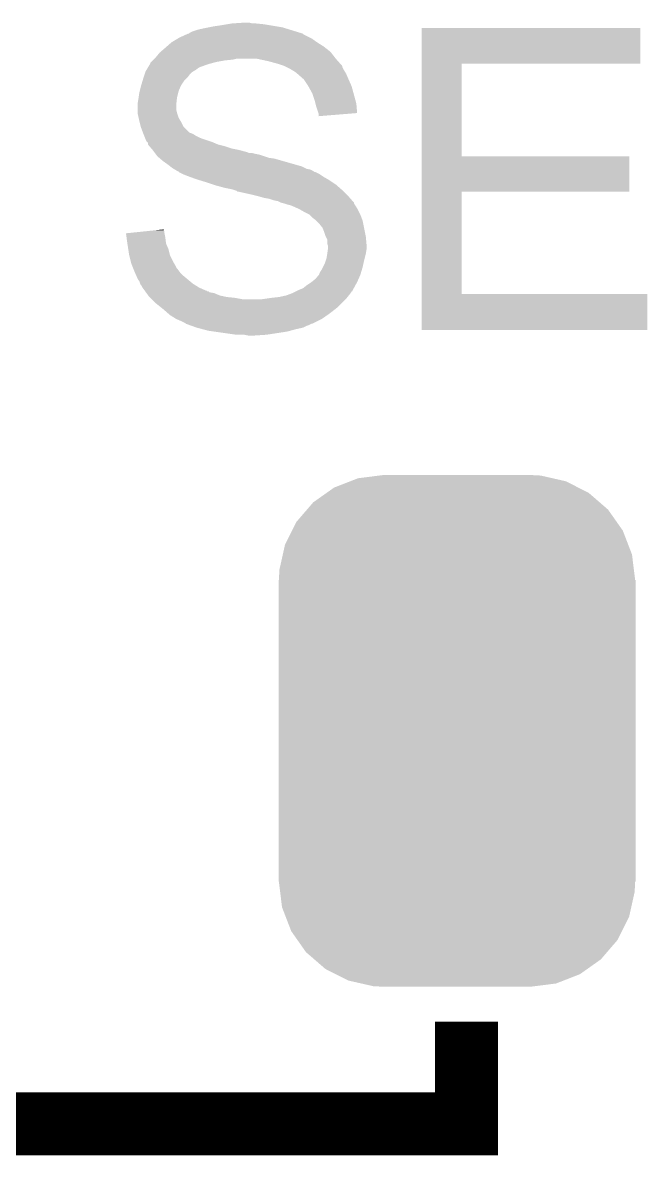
# Model space of a CAD drawing. Extents: x -1.3 to 24.2, y -3.9 to 39.2.
# Drawn here: x 15.323 to 17.341, y 6.248 to 9.909 of the extents above; entities that cross this region are included whole.
import ezdxf

# ---------------------------------------------------------------- set-up
doc = ezdxf.new("R2010")
doc.units = 0
doc.layers.get('0').update_dxf_attribs({"linetype": 'CONTINUOUS'})
doc.layers.add('6DOF_IMU_14_CLICK_V100_GTO', color=14, linetype='CONTINUOUS')
doc.layers.add('6DOF_IMU_14_CLICK_V100_GTS', color=12, linetype='CONTINUOUS')

# ---------------------------------------------------------------- blocks, each defined once
blk = doc.blocks.new('CUSTOM_57')
for points in [[(-0.396894, 0.786286), (-0.344522, 0.80667), (0.391508, 0.786286), (0.351232, 0.80667)], [(-0.344522, 0.80667), (-0.319682, 0.816338), (0.351232, 0.80667), (0.308712, 0.816338)], [(-0.319682, 0.816338), (-0.251122, 0.82504), (0.308712, 0.816338), (0.27044, 0.82504)], [(-0.251122, 0.82504), (-0.23749, 0.82677), (0.27044, 0.82504), (0.23749, 0.82677)], [(-0.464512, 0.738408), (-0.420946, 0.769256), (0.460796, 0.738408), (0.425156, 0.769256)], [(-0.420946, 0.769256), (-0.396894, 0.786286), (0.425156, 0.769256), (0.391508, 0.786286)], [(-0.484594, 0.715032), (-0.464512, 0.738408), (0.4878, 0.715032), (0.460796, 0.738408)], [(-0.5185, 0.67556), (-0.484594, 0.715032), (0.515528, 0.67556), (0.4878, 0.715032)], [(-0.532704, 0.647234), (-0.5185, 0.67556), (0.535424, 0.647234), (0.515528, 0.67556)], [(-0.555636, 0.601496), (-0.532704, 0.647234), (0.55303, 0.601496), (0.535424, 0.647234)], [(-0.562694, 0.569912), (-0.555636, 0.601496), (0.565186, 0.569912), (0.55303, 0.601496)], [(-0.573704, 0.520636), (-0.562694, 0.569912), (0.571254, 0.520636), (0.565186, 0.569912)], [(-0.57531, 0.48768), (-0.573704, 0.520636), (0.57531, 0.48768), (0.571254, 0.520636)], [(-0.57658, -0.48768), (-0.57658, 0.48768), (0.57658, -0.48768), (0.57658, 0.48768)], [(-0.571252, -0.520636), (-0.57531, -0.48768), (0.573704, -0.520636), (0.57531, -0.48768)], [(-0.565186, -0.569912), (-0.571252, -0.520636), (0.562692, -0.569912), (0.573704, -0.520636)], [(-0.553028, -0.601496), (-0.565186, -0.569912), (0.555636, -0.601496), (0.562692, -0.569912)], [(-0.535424, -0.647234), (-0.553028, -0.601496), (0.532702, -0.647234), (0.555636, -0.601496)], [(-0.515526, -0.67556), (-0.535424, -0.647234), (0.5185, -0.67556), (0.532702, -0.647234)], [(-0.4878, -0.715032), (-0.515526, -0.67556), (0.484592, -0.715032), (0.5185, -0.67556)], [(-0.460794, -0.738408), (-0.4878, -0.715032), (0.464512, -0.738408), (0.484592, -0.715032)], [(-0.425156, -0.769256), (-0.460794, -0.738408), (0.420944, -0.769256), (0.464512, -0.738408)], [(-0.391506, -0.786286), (-0.425156, -0.769256), (0.396894, -0.786286), (0.420944, -0.769256)], [(-0.351232, -0.80667), (-0.391506, -0.786286), (0.34452, -0.80667), (0.396894, -0.786286)], [(-0.30871, -0.816338), (-0.351232, -0.80667), (0.319682, -0.816338), (0.34452, -0.80667)], [(-0.27044, -0.82504), (-0.30871, -0.816338), (0.25112, -0.82504), (0.319682, -0.816338)], [(-0.23749, -0.82677), (-0.27044, -0.82504), (0.23749, -0.82677), (0.25112, -0.82504)]]:
    blk.add_solid(points)

msp = doc.modelspace()

# ---------------------------------------------------------------- linework, layer by layer
at = {"layer": '6DOF_IMU_14_CLICK_V100_GTO', "const_width": 0.2032}
msp.add_lwpolyline([(14.97838, 6.35), (16.75638, 6.35), (16.75638, 6.6802)], dxfattribs=at)
at = {"layer": '6DOF_IMU_14_CLICK_V100_GTO'}
for points in [[(15.872462, 9.8806), (15.887702, 9.88568), (16.203288, 9.8806), (16.186782, 9.88568)], [(15.887702, 9.88568), (15.91056, 9.89076), (16.186782, 9.88568), (16.170276, 9.89076)], [(15.91056, 9.89076), (15.92326, 9.8933), (16.170276, 9.89076), (16.162022, 9.8933)], [(15.92326, 9.8933), (15.93596, 9.89584), (16.162022, 9.8933), (16.146782, 9.89584)], [(15.93596, 9.89584), (15.96898, 9.90092), (16.146782, 9.89584), (16.116302, 9.90092)], [(15.96898, 9.90092), (15.984218, 9.90346), (16.116302, 9.90092), (16.10106, 9.90346)], [(15.984218, 9.90346), (15.999458, 9.906), (16.10106, 9.90346), (16.07566, 9.906)], [(15.999458, 9.906), (16.037558, 9.90854), (16.065502, 9.906), (16.055342, 9.90854)], [(16.61162, 9.77646), (16.611622, 9.890736), (17.317696, 9.77646), (17.31772, 9.890736)], [(16.611622, 9.890736), (16.611624, 9.89076), (17.31772, 9.890736), (16.611624, 9.89076)], [(15.803882, 9.845042), (15.825044, 9.857738), (16.273778, 9.845042), (16.255998, 9.857738)], [(15.825044, 9.857738), (15.829282, 9.86028), (16.255998, 9.857738), (16.250916, 9.86028)], [(15.829282, 9.86028), (15.85163, 9.870438), (16.250916, 9.86028), (16.230604, 9.870438)], [(15.85163, 9.870438), (15.857214, 9.872976), (16.230604, 9.870438), (16.22806, 9.872976)], [(15.857214, 9.872976), (15.857224, 9.87298), (16.22806, 9.872976), (16.228048, 9.87298)], [(15.857224, 9.87298), (15.859766, 9.872986), (16.228048, 9.87298), (16.228028, 9.872986)], [(15.859766, 9.872986), (15.862304, 9.875522), (16.228028, 9.872986), (16.219788, 9.875522)], [(15.862304, 9.875522), (15.872462, 9.8806), (16.219788, 9.875522), (16.203288, 9.8806)], [(15.75308, 9.79678), (15.76578, 9.812022), (16.33079, 9.79678), (16.318936, 9.812022)], [(15.76578, 9.812022), (15.768738, 9.814558), (16.318936, 9.812022), (16.316962, 9.814558)], [(15.768738, 9.814558), (15.78356, 9.82726), (16.316962, 9.814558), (16.300632, 9.82726)], [(15.78356, 9.82726), (15.789364, 9.83234), (16.300632, 9.82726), (16.2941, 9.83234)], [(15.789364, 9.83234), (15.803878, 9.84504), (16.2941, 9.83234), (16.27378, 9.84504)], [(15.803878, 9.84504), (15.803882, 9.845042), (16.27378, 9.84504), (16.273778, 9.845042)], [(15.727676, 9.763758), (15.733774, 9.77392), (15.892778, 9.763758), (15.92072, 9.77392)], [(15.733774, 9.77392), (15.7353, 9.776462), (15.92072, 9.77392), (15.93004, 9.776462)], [(15.7353, 9.776462), (15.735306, 9.779006), (15.93004, 9.776462), (15.939368, 9.779006)], [(15.735306, 9.779006), (15.73784, 9.78154), (15.939368, 9.779006), (15.94866, 9.78154)], [(15.73784, 9.78154), (15.74292, 9.78662), (15.94866, 9.78154), (15.9766, 9.78662)], [(15.74292, 9.78662), (15.74546, 9.78916), (15.9766, 9.78662), (16.001998, 9.78916)], [(15.74546, 9.78916), (15.748, 9.7917), (16.001998, 9.78916), (16.012158, 9.7917)], [(15.748, 9.7917), (15.75308, 9.79678), (16.33474, 9.7917), (16.33079, 9.79678)], [(16.116302, 9.78408), (16.080738, 9.7917), (16.341514, 9.78408), (16.33474, 9.7917)], [(16.14424, 9.776458), (16.116302, 9.78408), (16.348288, 9.776458), (16.341514, 9.78408)], [(16.167098, 9.76884), (16.14424, 9.776458), (16.355058, 9.76884), (16.348288, 9.776458)], [(16.611612, 9.47674), (16.61162, 9.776436), (16.741164, 9.47674), (16.74114, 9.776436)], [(16.61162, 9.776436), (16.61162, 9.77646), (16.74114, 9.776436), (17.317696, 9.77646)], [(15.713286, 9.73074), (15.716672, 9.740898), (15.854678, 9.73074), (15.8623, 9.740898)], [(15.716672, 9.740898), (15.719212, 9.748518), (15.8623, 9.740898), (15.869918, 9.748518)], [(15.719212, 9.748518), (15.72006, 9.751062), (15.869918, 9.748518), (15.874158, 9.751062)], [(15.72006, 9.751062), (15.723104, 9.756138), (15.874158, 9.751062), (15.882618, 9.756138)], [(15.723104, 9.756138), (15.727676, 9.763758), (15.882618, 9.756138), (15.892778, 9.763758)], [(16.167108, 9.768836), (16.167098, 9.76884), (16.35506, 9.768836), (16.355058, 9.76884)], [(16.172188, 9.766296), (16.167108, 9.768836), (16.355062, 9.766296), (16.35506, 9.768836)], [(16.18742, 9.75868), (16.172188, 9.766296), (16.358872, 9.75868), (16.355062, 9.766296)], [(16.191652, 9.756142), (16.18742, 9.75868), (16.36014, 9.756142), (16.358872, 9.75868)], [(16.200122, 9.75106), (16.191652, 9.756142), (16.36319, 9.75106), (16.36014, 9.756142)], [(16.20774, 9.74598), (16.200122, 9.75106), (16.366236, 9.74598), (16.36319, 9.75106)], [(16.21028, 9.743438), (16.20774, 9.74598), (16.36776, 9.743438), (16.366236, 9.74598)], [(16.230598, 9.725662), (16.21028, 9.743438), (16.37538, 9.725662), (16.36776, 9.743438)], [(15.701008, 9.687558), (15.70482, 9.702798), (15.82674, 9.687558), (15.833268, 9.702798)], [(15.70482, 9.702798), (15.705582, 9.705342), (15.833268, 9.702798), (15.83436, 9.705342)], [(15.705582, 9.705342), (15.710154, 9.72058), (15.83436, 9.705342), (15.84452, 9.72058)], [(15.710154, 9.72058), (15.71244, 9.7282), (15.84452, 9.72058), (15.852138, 9.7282)], [(15.71244, 9.7282), (15.713286, 9.73074), (15.852138, 9.7282), (15.854678, 9.73074)], [(16.2306, 9.72566), (16.230598, 9.725662), (16.37538, 9.72566), (16.37538, 9.725662)], [(16.24584, 9.7028), (16.2306, 9.72566), (16.385542, 9.7028), (16.37538, 9.72566)], [(16.25854, 9.679942), (16.24584, 9.7028), (16.391776, 9.679942), (16.385542, 9.7028)], [(15.69466, 9.649462), (15.6972, 9.6647), (15.819684, 9.649462), (15.821378, 9.6647)], [(15.6972, 9.6647), (15.697562, 9.667238), (15.821378, 9.6647), (15.82166, 9.667238)], [(15.697562, 9.667238), (15.69974, 9.68248), (15.82166, 9.667238), (15.82547, 9.68248)], [(15.69974, 9.68248), (15.701008, 9.687558), (15.82547, 9.68248), (15.82674, 9.687558)], [(16.26616, 9.657078), (16.25854, 9.679942), (16.39801, 9.657078), (16.391776, 9.679942)], [(15.69466, 9.644378), (15.69466, 9.649462), (15.81912, 9.644378), (15.819684, 9.649462)], [(15.69466, 9.626598), (15.69466, 9.644378), (15.81912, 9.626598), (15.81912, 9.644378)], [(15.69466, 9.616442), (15.69466, 9.626598), (15.82166, 9.616442), (15.81912, 9.626598)], [(16.268702, 9.646918), (16.26616, 9.657078), (16.40078, 9.646918), (16.39801, 9.657078)], [(16.271242, 9.63676), (16.268702, 9.646918), (16.40162, 9.63676), (16.40078, 9.646918)], [(16.278014, 9.616438), (16.271242, 9.63676), (16.403296, 9.616438), (16.40162, 9.63676)], [(15.69466, 9.613902), (15.69466, 9.616442), (15.822508, 9.613902), (15.82166, 9.616442)], [(15.697484, 9.601198), (15.69466, 9.613902), (15.82674, 9.601198), (15.822508, 9.613902)], [(15.69974, 9.59104), (15.697484, 9.601198), (15.832836, 9.59104), (15.82674, 9.601198)], [(15.700376, 9.5885), (15.69974, 9.59104), (15.83436, 9.5885), (15.832836, 9.59104)], [(16.278858, 9.613902), (16.278014, 9.616438), (16.37215, 9.613902), (16.403296, 9.616438)], [(16.27886, 9.606306), (16.278858, 9.613902), (16.27886, 9.606306), (16.37215, 9.613902)], [(15.704186, 9.573262), (15.700376, 9.5885), (15.841982, 9.573262), (15.83436, 9.5885)], [(15.70482, 9.570722), (15.704186, 9.573262), (15.844522, 9.570722), (15.841982, 9.573262)], [(15.711488, 9.55294), (15.70482, 9.570722), (15.862304, 9.55294), (15.844522, 9.570722)], [(15.71244, 9.5504), (15.711488, 9.55294), (15.86992, 9.5504), (15.862304, 9.55294)], [(15.713458, 9.547858), (15.71244, 9.5504), (15.875002, 9.547858), (15.86992, 9.5504)], [(15.71549, 9.54278), (15.713458, 9.547858), (15.882622, 9.54278), (15.875002, 9.547858)], [(15.717522, 9.5377), (15.71549, 9.54278), (15.89278, 9.5377), (15.882622, 9.54278)], [(15.719554, 9.53262), (15.717522, 9.5377), (15.905478, 9.53262), (15.89278, 9.5377)], [(15.7226, 9.525004), (15.719554, 9.53262), (15.928326, 9.525004), (15.905478, 9.53262)], [(15.725142, 9.52246), (15.7226, 9.525004), (15.935958, 9.52246), (15.928326, 9.525004)], [(15.727674, 9.519926), (15.725142, 9.52246), (15.941872, 9.519926), (15.935958, 9.52246)], [(15.72768, 9.514844), (15.727674, 9.519926), (15.953734, 9.514844), (15.941872, 9.519926)], [(15.727684, 9.51484), (15.72768, 9.514844), (15.953742, 9.51484), (15.953734, 9.514844)], [(15.732038, 9.50976), (15.727684, 9.51484), (15.974058, 9.50976), (15.953742, 9.51484)], [(15.738568, 9.50214), (15.732038, 9.50976), (15.996922, 9.50214), (15.974058, 9.50976)], [(15.74292, 9.49706), (15.738568, 9.50214), (16.02232, 9.49706), (15.996922, 9.50214)], [(15.748636, 9.48944), (15.74292, 9.49706), (16.05026, 9.48944), (16.02232, 9.49706)], [(15.75054, 9.4869), (15.748636, 9.48944), (16.055344, 9.4869), (16.05026, 9.48944)], [(15.752446, 9.48436), (15.75054, 9.4869), (16.07566, 9.48436), (16.065502, 9.4869)], [(15.754352, 9.481818), (15.752446, 9.48436), (16.08836, 9.481818), (16.07566, 9.48436)], [(15.758158, 9.476742), (15.754352, 9.481818), (16.103592, 9.476742), (16.08836, 9.481818)], [(15.764088, 9.47166), (15.758158, 9.476742), (16.118842, 9.47166), (16.103592, 9.476742)], [(15.767052, 9.46912), (15.764088, 9.47166), (16.136622, 9.46912), (16.118842, 9.47166)], [(15.77594, 9.4615), (15.767052, 9.46912), (16.163292, 9.4615), (16.136622, 9.46912)], [(15.79372, 9.4488), (15.77594, 9.4615), (16.207742, 9.4488), (16.163292, 9.4615)], [(15.80007, 9.44372), (15.79372, 9.4488), (16.22552, 9.44372), (16.207742, 9.4488)], [(15.80642, 9.43864), (15.80007, 9.44372), (16.235682, 9.43864), (16.22552, 9.44372)], [(16.61161, 9.36244), (16.611612, 9.476716), (17.282136, 9.36244), (17.28216, 9.476716)], [(16.611612, 9.476716), (16.611612, 9.47674), (17.28216, 9.476716), (16.741164, 9.47674)], [(15.810654, 9.4361), (15.80642, 9.43864), (16.240762, 9.4361), (16.235682, 9.43864)], [(15.814888, 9.43356), (15.810654, 9.4361), (16.253462, 9.43356), (16.240762, 9.4361)], [(15.819122, 9.43102), (15.814888, 9.43356), (16.257696, 9.43102), (16.253462, 9.43356)], [(15.829264, 9.425946), (15.819122, 9.43102), (16.266152, 9.425946), (16.257696, 9.43102)], [(15.829266, 9.42594), (15.829264, 9.425946), (16.266162, 9.42594), (16.266152, 9.425946)], [(15.829266, 9.425938), (15.829266, 9.42594), (16.268704, 9.425938), (16.266162, 9.42594)], [(15.82928, 9.423424), (15.829266, 9.425938), (16.273732, 9.423424), (16.268704, 9.425938)], [(15.831816, 9.4234), (15.82928, 9.423424), (16.27378, 9.4234), (16.273732, 9.423424)], [(15.836904, 9.420858), (15.831816, 9.4234), (16.278862, 9.420858), (16.27378, 9.4234)], [(15.84198, 9.41832), (15.836904, 9.420858), (16.28267, 9.41832), (16.278862, 9.420858)], [(15.85468, 9.41324), (15.84198, 9.41832), (16.290292, 9.41324), (16.28267, 9.41832)], [(15.86166, 9.410702), (15.85468, 9.41324), (16.294098, 9.410702), (16.290292, 9.41324)], [(15.88262, 9.403078), (15.86166, 9.410702), (16.30744, 9.403078), (16.294098, 9.410702)], [(15.890872, 9.40054), (15.88262, 9.403078), (16.31188, 9.40054), (16.30744, 9.403078)], [(15.91564, 9.39292), (15.890872, 9.40054), (16.323312, 9.39292), (16.31188, 9.40054)], [(15.9385, 9.3853), (15.91564, 9.39292), (16.334742, 9.3853), (16.323312, 9.39292)], [(15.94612, 9.38276), (15.9385, 9.3853), (16.337646, 9.38276), (16.334742, 9.3853)], [(15.97406, 9.37514), (15.94612, 9.38276), (16.346354, 9.37514), (16.337646, 9.38276)], [(15.999458, 9.37006), (15.97406, 9.37514), (16.35216, 9.37006), (16.346354, 9.37514)], [(16.007072, 9.367522), (15.999458, 9.37006), (16.35506, 9.367522), (16.35216, 9.37006)], [(16.014696, 9.36498), (16.007072, 9.367522), (16.357602, 9.36498), (16.35506, 9.367522)], [(16.017234, 9.362446), (16.014696, 9.36498), (16.360136, 9.362446), (16.357602, 9.36498)], [(16.019778, 9.36244), (16.017234, 9.362446), (16.360142, 9.36244), (16.360136, 9.362446)], [(16.0655, 9.35228), (16.019778, 9.36244), (16.370302, 9.35228), (16.360142, 9.36244)], [(16.08582, 9.3472), (16.0655, 9.35228), (16.37538, 9.3472), (16.370302, 9.35228)], [(16.103598, 9.34212), (16.08582, 9.3472), (16.379826, 9.34212), (16.37538, 9.3472)], [(16.11884, 9.33958), (16.103598, 9.34212), (16.382048, 9.33958), (16.379826, 9.34212)], [(16.13408, 9.334502), (16.11884, 9.33958), (16.38649, 9.334502), (16.382048, 9.33958)], [(16.146778, 9.33196), (16.13408, 9.334502), (16.388714, 9.33196), (16.38649, 9.334502)], [(16.611602, 9.03224), (16.61161, 9.362416), (16.741164, 9.03224), (16.74114, 9.362416)], [(16.61161, 9.362416), (16.61161, 9.36244), (16.74114, 9.362416), (17.282136, 9.36244)], [(16.156938, 9.32688), (16.146778, 9.33196), (16.393158, 9.32688), (16.388714, 9.33196)], [(16.156954, 9.326876), (16.156938, 9.32688), (16.39316, 9.326876), (16.393158, 9.32688)], [(16.1671, 9.324338), (16.156954, 9.326876), (16.393164, 9.324338), (16.39316, 9.326876)], [(16.167114, 9.324334), (16.1671, 9.324338), (16.393164, 9.324334), (16.393164, 9.324338)], [(16.174722, 9.3218), (16.167114, 9.324334), (16.394854, 9.3218), (16.393164, 9.324334)], [(16.18488, 9.319258), (16.174722, 9.3218), (16.39655, 9.319258), (16.394854, 9.3218)], [(16.192494, 9.316722), (16.18488, 9.319258), (16.39824, 9.316722), (16.39655, 9.319258)], [(16.1925, 9.31672), (16.192494, 9.316722), (16.398242, 9.31672), (16.39824, 9.316722)], [(16.215358, 9.30656), (16.1925, 9.31672), (16.404338, 9.30656), (16.398242, 9.31672)], [(16.219804, 9.30402), (16.215358, 9.30656), (16.40586, 9.30402), (16.404338, 9.30656)], [(16.233142, 9.2964), (16.219804, 9.30402), (16.40967, 9.2964), (16.40586, 9.30402)], [(16.248376, 9.288782), (16.233142, 9.2964), (16.41348, 9.288782), (16.40967, 9.2964)], [(16.24838, 9.28878), (16.248376, 9.288782), (16.41348, 9.28878), (16.41348, 9.288782)], [(16.25854, 9.278622), (16.24838, 9.28878), (16.41729, 9.278622), (16.41348, 9.28878)], [(16.268698, 9.271), (16.25854, 9.278622), (16.420148, 9.271), (16.41729, 9.278622)], [(16.271242, 9.268458), (16.268698, 9.271), (16.4211, 9.268458), (16.420148, 9.271)], [(16.2814, 9.2583), (16.271242, 9.268458), (16.423132, 9.2583), (16.4211, 9.268458)], [(15.65658, 9.227818), (15.705412, 9.232896), (15.78102, 9.227818), (15.78102, 9.232896)], [(15.658388, 9.21512), (15.65658, 9.227818), (15.78356, 9.21512), (15.78102, 9.227818)], [(15.705412, 9.232896), (15.754264, 9.237976), (15.78102, 9.232896), (15.778482, 9.237976)], [(15.754264, 9.237976), (15.77848, 9.240494), (15.778482, 9.237976), (15.77848, 9.240494)], [(16.291558, 9.245598), (16.2814, 9.2583), (16.425674, 9.245598), (16.423132, 9.2583)], [(16.29664, 9.2329), (16.291558, 9.245598), (16.428212, 9.2329), (16.425674, 9.245598)], [(16.30172, 9.217662), (16.29664, 9.2329), (16.43126, 9.217662), (16.428212, 9.2329)], [(15.66128, 9.194798), (15.658388, 9.21512), (15.786102, 9.194798), (15.78356, 9.21512)], [(15.66164, 9.19226), (15.66128, 9.194798), (15.78719, 9.19226), (15.786102, 9.194798)], [(15.663986, 9.177018), (15.66164, 9.19226), (15.79372, 9.177018), (15.78719, 9.19226)], [(16.301722, 9.21766), (16.30172, 9.217662), (16.43126, 9.21766), (16.43126, 9.217662)], [(16.306798, 9.207504), (16.301722, 9.21766), (16.432184, 9.207504), (16.43126, 9.21766)], [(16.3068, 9.194804), (16.306798, 9.207504), (16.433338, 9.194804), (16.432184, 9.207504)], [(16.308494, 9.189722), (16.3068, 9.194804), (16.4338, 9.189722), (16.433338, 9.194804)], [(16.309338, 9.187182), (16.308494, 9.189722), (16.4338, 9.187182), (16.4338, 9.189722)], [(16.30934, 9.179562), (16.309338, 9.187182), (16.4338, 9.179562), (16.4338, 9.187182)], [(15.66672, 9.15924), (15.663986, 9.177018), (15.798166, 9.15924), (15.79372, 9.177018)], [(15.667356, 9.156698), (15.66672, 9.15924), (15.7988, 9.156698), (15.798166, 9.15924)], [(15.672436, 9.136382), (15.667356, 9.156698), (15.80896, 9.136382), (15.7988, 9.156698)], [(16.30426, 9.14654), (16.3068, 9.16178), (16.42745, 9.14654), (16.43126, 9.16178)], [(16.3068, 9.16178), (16.308976, 9.177018), (16.43126, 9.16178), (16.4338, 9.177018)], [(16.308976, 9.177018), (16.30934, 9.179562), (16.4338, 9.177018), (16.4338, 9.179562)], [(15.67434, 9.128762), (15.672436, 9.136382), (15.813314, 9.128762), (15.80896, 9.136382)], [(15.678408, 9.118594), (15.67434, 9.128762), (15.81912, 9.118594), (15.813314, 9.128762)], [(15.679424, 9.116054), (15.678408, 9.118594), (15.819126, 9.116054), (15.81912, 9.118594)], [(15.681454, 9.110978), (15.679424, 9.116054), (15.8242, 9.110978), (15.819126, 9.116054)], [(16.28902, 9.110982), (16.29283, 9.118602), (16.418814, 9.110982), (16.4211, 9.118602)], [(16.29283, 9.118602), (16.29918, 9.131302), (16.4211, 9.118602), (16.423922, 9.131302)], [(16.29918, 9.131302), (16.302566, 9.14146), (16.423922, 9.131302), (16.42618, 9.14146)], [(16.302566, 9.14146), (16.30426, 9.14654), (16.42618, 9.14146), (16.42745, 9.14654)], [(15.6845, 9.10336), (15.681454, 9.110978), (15.829918, 9.10336), (15.8242, 9.110978)], [(15.68563, 9.10082), (15.6845, 9.10336), (15.831822, 9.10082), (15.829918, 9.10336)], [(15.690144, 9.09066), (15.68563, 9.10082), (15.84198, 9.09066), (15.831822, 9.10082)], [(15.69466, 9.080498), (15.690144, 9.09066), (15.854176, 9.080498), (15.84198, 9.09066)], [(15.699738, 9.072884), (15.69466, 9.080498), (15.863314, 9.072884), (15.854176, 9.080498)], [(16.256, 9.07034), (16.268702, 9.080502), (16.40332, 9.07034), (16.407836, 9.080502)], [(16.268702, 9.080502), (16.279278, 9.093198), (16.407836, 9.080502), (16.41348, 9.093198)], [(16.279278, 9.093198), (16.2814, 9.095744), (16.41348, 9.093198), (16.414242, 9.095744)], [(16.2814, 9.095744), (16.281402, 9.098284), (16.414242, 9.095744), (16.415004, 9.098284)], [(16.281402, 9.098284), (16.283942, 9.103362), (16.415004, 9.098284), (16.416528, 9.103362)], [(16.283942, 9.103362), (16.28902, 9.110982), (16.416528, 9.103362), (16.418814, 9.110982)], [(15.70228, 9.065262), (15.699738, 9.072884), (15.87246, 9.065262), (15.863314, 9.072884)], [(15.702282, 9.06526), (15.70228, 9.065262), (15.872462, 9.06526), (15.87246, 9.065262)], [(15.704818, 9.060184), (15.702282, 9.06526), (15.880584, 9.060184), (15.872462, 9.06526)], [(15.707358, 9.057638), (15.704818, 9.060184), (15.884658, 9.057638), (15.880584, 9.060184)], [(15.7099, 9.052562), (15.707358, 9.057638), (15.89278, 9.052562), (15.884658, 9.057638)], [(15.709902, 9.05256), (15.7099, 9.052562), (15.892782, 9.05256), (15.89278, 9.052562)], [(15.717292, 9.0424), (15.709902, 9.05256), (15.915644, 9.0424), (15.892782, 9.05256)], [(15.717308, 9.042376), (15.717292, 9.0424), (15.91818, 9.042376), (15.915644, 9.0424)], [(15.719138, 9.03986), (15.717308, 9.042376), (15.918204, 9.03986), (15.91818, 9.042376)], [(16.2052, 9.03986), (16.210268, 9.042394), (16.388056, 9.03986), (16.38808, 9.042394)], [(16.210268, 9.042394), (16.21536, 9.04494), (16.38808, 9.042394), (16.389468, 9.04494)], [(16.21536, 9.04494), (16.228058, 9.050022), (16.389468, 9.04494), (16.392238, 9.050022)], [(16.228058, 9.050022), (16.24076, 9.06018), (16.392238, 9.050022), (16.397778, 9.06018)], [(16.24076, 9.06018), (16.256, 9.07034), (16.397778, 9.06018), (16.40332, 9.07034)], [(15.719144, 9.039854), (15.719138, 9.03986), (15.923266, 9.039854), (15.918204, 9.03986)], [(15.720988, 9.037318), (15.719144, 9.039854), (15.925802, 9.037318), (15.923266, 9.039854)], [(15.722834, 9.034778), (15.720988, 9.037318), (15.941042, 9.034778), (15.925802, 9.037318)], [(15.728376, 9.02716), (15.722834, 9.034778), (15.958822, 9.02716), (15.941042, 9.034778)], [(15.73022, 9.024622), (15.728376, 9.02716), (15.970244, 9.024622), (15.958822, 9.02716)], [(15.732762, 9.02208), (15.73022, 9.024622), (15.981682, 9.02208), (15.970244, 9.024622)], [(15.735302, 9.01954), (15.732762, 9.02208), (16.00708, 9.01954), (15.981682, 9.02208)], [(15.740382, 9.01446), (15.735302, 9.01954), (16.035022, 9.01446), (16.00708, 9.01954)], [(15.75308, 9.00176), (15.740382, 9.01446), (16.352518, 9.00176), (16.365218, 9.01446)], [(16.09344, 9.01446), (16.129, 9.01954), (16.365218, 9.01446), (16.3703, 9.01954)], [(16.129, 9.01954), (16.15186, 9.02208), (16.3703, 9.01954), (16.372332, 9.02208)], [(16.15186, 9.02208), (16.174722, 9.027162), (16.372332, 9.02208), (16.376396, 9.027162)], [(16.174722, 9.027162), (16.188264, 9.03224), (16.376396, 9.027162), (16.38046, 9.03224)], [(16.188264, 9.03224), (16.19504, 9.03478), (16.38046, 9.03224), (16.382154, 9.03478)], [(16.19504, 9.03478), (16.205184, 9.039852), (16.382154, 9.03478), (16.385538, 9.039852)], [(16.205184, 9.039852), (16.2052, 9.03986), (16.385538, 9.039852), (16.388056, 9.03986)], [(16.6116, 8.915424), (16.611602, 9.032216), (17.340556, 8.915424), (17.34058, 9.032216)], [(16.611602, 9.032216), (16.611602, 9.03224), (17.34058, 9.032216), (16.741164, 9.03224)], [(15.77213, 8.98652), (15.75308, 9.00176), (16.337278, 8.98652), (16.352518, 9.00176)], [(15.77848, 8.98144), (15.77213, 8.98652), (16.330746, 8.98144), (16.337278, 8.98652)], [(15.792994, 8.96874), (15.77848, 8.98144), (16.31442, 8.96874), (16.330746, 8.98144)], [(15.798798, 8.96366), (15.792994, 8.96874), (16.307162, 8.96366), (16.31442, 8.96874)], [(15.81912, 8.950962), (15.798798, 8.96366), (16.28902, 8.950962), (16.307162, 8.96366)], [(15.819126, 8.95096), (15.81912, 8.950962), (16.289018, 8.95096), (16.28902, 8.950962)], [(15.8369, 8.94334), (15.819126, 8.95096), (16.273776, 8.94334), (16.289018, 8.95096)], [(15.847056, 8.938262), (15.8369, 8.94334), (16.26362, 8.938262), (16.273776, 8.94334)], [(15.8496, 8.935724), (15.847056, 8.938262), (16.258544, 8.935724), (16.26362, 8.938262)], [(15.849612, 8.93572), (15.8496, 8.935724), (16.258536, 8.93572), (16.258544, 8.935724)], [(15.849618, 8.935718), (15.849612, 8.93572), (16.255996, 8.935718), (16.258536, 8.93572)], [(15.863832, 8.93064), (15.849618, 8.935718), (16.245838, 8.93064), (16.255996, 8.935718)], [(15.870942, 8.9281), (15.863832, 8.93064), (16.23822, 8.9281), (16.245838, 8.93064)], [(15.88516, 8.92302), (15.870942, 8.9281), (16.22806, 8.92302), (16.23822, 8.9281)], [(15.885168, 8.923018), (15.88516, 8.92302), (16.228058, 8.923018), (16.22806, 8.92302)], [(15.90421, 8.91794), (15.885168, 8.923018), (16.2052, 8.91794), (16.228058, 8.923018)], [(15.923258, 8.91286), (15.90421, 8.91794), (16.186572, 8.91286), (16.2052, 8.91794)], [(15.94104, 8.91032), (15.923258, 8.91286), (16.17726, 8.91032), (16.186572, 8.91286)], [(16.01216, 8.90016), (15.94104, 8.91032), (16.111222, 8.90016), (16.17726, 8.91032)], [(16.050258, 8.89762), (16.037558, 8.90016), (16.073122, 8.89762), (16.111222, 8.90016)], [(17.340556, 8.9154), (16.6116, 8.915424), (17.340556, 8.9154), (17.340556, 8.915424)]]:
    msp.add_solid(points, dxfattribs=at)

# ---------------------------------------------------------------- block references
at = {"layer": '6DOF_IMU_14_CLICK_V100_GTS'}
msp.add_blockref('CUSTOM_57', (16.7259, 7.62), dxfattribs=at)

doc.saveas('drawing.dxf')
